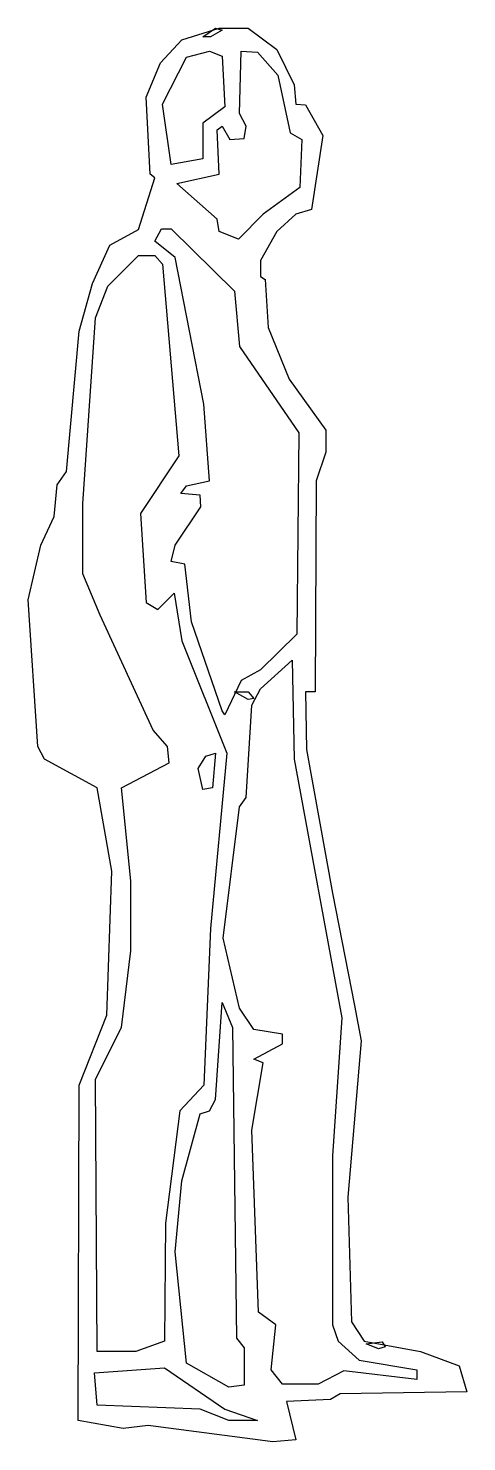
# Model space of a CAD drawing. Extents: x -16.69 to -16.18, y -4.62 to -2.97.
import ezdxf

# ---------------------------------------------------------------- set-up
doc = ezdxf.new("R2010")
doc.units = 0
doc.header["$MEASUREMENT"] = 0
doc.layers.get('0').update_dxf_attribs({"linetype": 'CONTINUOUS'})

msp = doc.modelspace()

# ---------------------------------------------------------------- linework, layer by layer
at = {"linetype": 'CONTINUOUS'}
for points in [[(-16.4055, -4.615), (-16.5508, -4.596), (-16.5799, -4.5994), (-16.6324, -4.5904), (-16.6313, -4.1991), (-16.5989, -4.1175), (-16.5933, -3.9498), (-16.6101, -3.8525), (-16.6716, -3.819), (-16.6794, -3.8044), (-16.6906, -3.6334), (-16.676, -3.5696), (-16.6604, -3.5361), (-16.657, -3.4992), (-16.6459, -3.4836), (-16.6313, -3.3203), (-16.6157, -3.2644), (-16.5955, -3.2197), (-16.562, -3.2018), (-16.543, -3.1414), (-16.5486, -3.137), (-16.5531, -3.0475), (-16.5363, -3.0073), (-16.5117, -2.9804), (-16.4681, -2.967), (-16.4345, -2.967), (-16.401, -2.9916), (-16.3809, -3.033), (-16.3786, -3.0553), (-16.3675, -3.0564), (-16.3473, -3.0922), (-16.3607, -3.1783), (-16.3786, -3.1839), (-16.401, -3.204), (-16.42, -3.2376), (-16.42, -3.2566), (-16.4144, -3.2599), (-16.4111, -3.3158), (-16.3865, -3.3762), (-16.344, -3.4355), (-16.344, -3.4612), (-16.3551, -3.4947), (-16.3563, -3.7407), (-16.3675, -3.7407), (-16.3663, -3.8078), (-16.3361, -3.9755), (-16.3104, -4.1063), (-16.3026, -4.1476), (-16.3183, -4.3299), (-16.3138, -4.4752), (-16.2993, -4.4976), (-16.2333, -4.5099), (-16.1886, -4.5267), (-16.1796, -4.5568), (-16.3272, -4.5591), (-16.3384, -4.5658), (-16.3898, -4.568), (-16.3786, -4.6128), (-16.4055, -4.615)], [(-16.4871, -2.9771), (-16.4725, -2.967), (-16.4647, -2.9692), (-16.4781, -2.9771), (-16.4871, -2.9771)], [(-16.4871, -2.9771), (-16.4725, -2.967), (-16.4647, -2.9692), (-16.4781, -2.9771), (-16.4871, -2.9771)], [(-16.524, -3.1257), (-16.5341, -3.0553), (-16.5061, -3.0005), (-16.4793, -2.9938), (-16.4647, -2.9994), (-16.4614, -3.0587), (-16.4871, -3.0777), (-16.4871, -3.1191), (-16.524, -3.1257)], [(-16.4457, -3.213), (-16.4681, -3.204), (-16.4703, -3.1895), (-16.5173, -3.1481), (-16.4681, -3.137), (-16.4703, -3.0855), (-16.4647, -3.081), (-16.4558, -3.0967), (-16.439, -3.0956), (-16.4368, -3.081), (-16.4446, -3.0665), (-16.4424, -2.9938), (-16.4233, -2.9949), (-16.3999, -3.0218), (-16.3853, -3.0889), (-16.3719, -3.0967), (-16.3742, -3.1526), (-16.4167, -3.1839), (-16.4457, -3.213)], [(-16.4647, -3.763), (-16.5005, -3.6591), (-16.5083, -3.592), (-16.524, -3.5886), (-16.5195, -3.5696), (-16.4893, -3.5249), (-16.4904, -3.5115), (-16.5128, -3.5093), (-16.5061, -3.5003), (-16.4793, -3.4947), (-16.486, -3.4053), (-16.5195, -3.2342), (-16.543, -3.2152), (-16.5352, -3.2007), (-16.524, -3.2007), (-16.4502, -3.2734), (-16.4446, -3.3382), (-16.3753, -3.4388), (-16.3775, -3.6736), (-16.42, -3.715), (-16.4424, -3.7273), (-16.4614, -3.7675), (-16.4647, -3.763)], [(-16.6101, -4.5099), (-16.6123, -4.1924), (-16.5821, -4.132), (-16.5709, -4.0426), (-16.5709, -3.961), (-16.5821, -3.8525), (-16.5262, -3.8234), (-16.5285, -3.8044), (-16.5452, -3.7854), (-16.6067, -3.6512), (-16.6268, -3.6031), (-16.6268, -3.5216), (-16.6123, -3.3047), (-16.5978, -3.2677), (-16.562, -3.232), (-16.543, -3.232), (-16.5341, -3.242), (-16.515, -3.4656), (-16.5597, -3.5327), (-16.5531, -3.6367), (-16.5396, -3.6446), (-16.5206, -3.6255), (-16.5117, -3.6814), (-16.4591, -3.8122), (-16.4781, -4.0168), (-16.486, -4.1991), (-16.5139, -4.2293), (-16.5307, -4.3601), (-16.5318, -4.4976), (-16.5653, -4.5099), (-16.6101, -4.5099)], [(-16.3943, -4.5479), (-16.4077, -4.5312), (-16.4021, -4.4786), (-16.4222, -4.4641), (-16.4301, -4.2516), (-16.4167, -4.1734), (-16.4278, -4.1689), (-16.3943, -4.151), (-16.3943, -4.1398), (-16.4278, -4.1342), (-16.4446, -4.1096), (-16.4636, -4.028), (-16.4446, -3.8748), (-16.4368, -3.8637), (-16.4301, -3.7564), (-16.42, -3.7373), (-16.3831, -3.7038), (-16.3809, -3.819), (-16.325, -4.1208), (-16.3361, -4.2818), (-16.3361, -4.4786), (-16.3295, -4.4976), (-16.3049, -4.52), (-16.2378, -4.5312), (-16.2378, -4.5423), (-16.3227, -4.5323), (-16.3529, -4.5479), (-16.3943, -4.5479)], [(-16.4345, -3.7496), (-16.4502, -3.7407), (-16.4345, -3.7407), (-16.4278, -3.7485), (-16.4345, -3.7496)], [(-16.4871, -3.8547), (-16.4927, -3.8301), (-16.4837, -3.8156), (-16.4725, -3.8122), (-16.4759, -3.8525), (-16.4871, -3.8547)], [(-16.4569, -4.5513), (-16.5061, -4.5233), (-16.5195, -4.3936), (-16.5117, -4.3109), (-16.4904, -4.2326), (-16.4793, -4.2293), (-16.4725, -4.2158), (-16.4647, -4.1029), (-16.4524, -4.132), (-16.4479, -4.4942), (-16.439, -4.5054), (-16.439, -4.549), (-16.4569, -4.5513)], [(-16.2825, -4.5066), (-16.297, -4.501), (-16.278, -4.4987), (-16.2747, -4.5043), (-16.2825, -4.5066)], [(-16.2825, -4.5066), (-16.297, -4.501), (-16.278, -4.4987), (-16.2747, -4.5043), (-16.2825, -4.5066)], [(-16.4569, -4.5904), (-16.4904, -4.577), (-16.6101, -4.5725), (-16.6134, -4.5345), (-16.5318, -4.5289), (-16.4614, -4.577), (-16.4233, -4.5904), (-16.4569, -4.5904)]]:
    msp.add_lwpolyline(points, dxfattribs=at)

doc.saveas('drawing.dxf')
